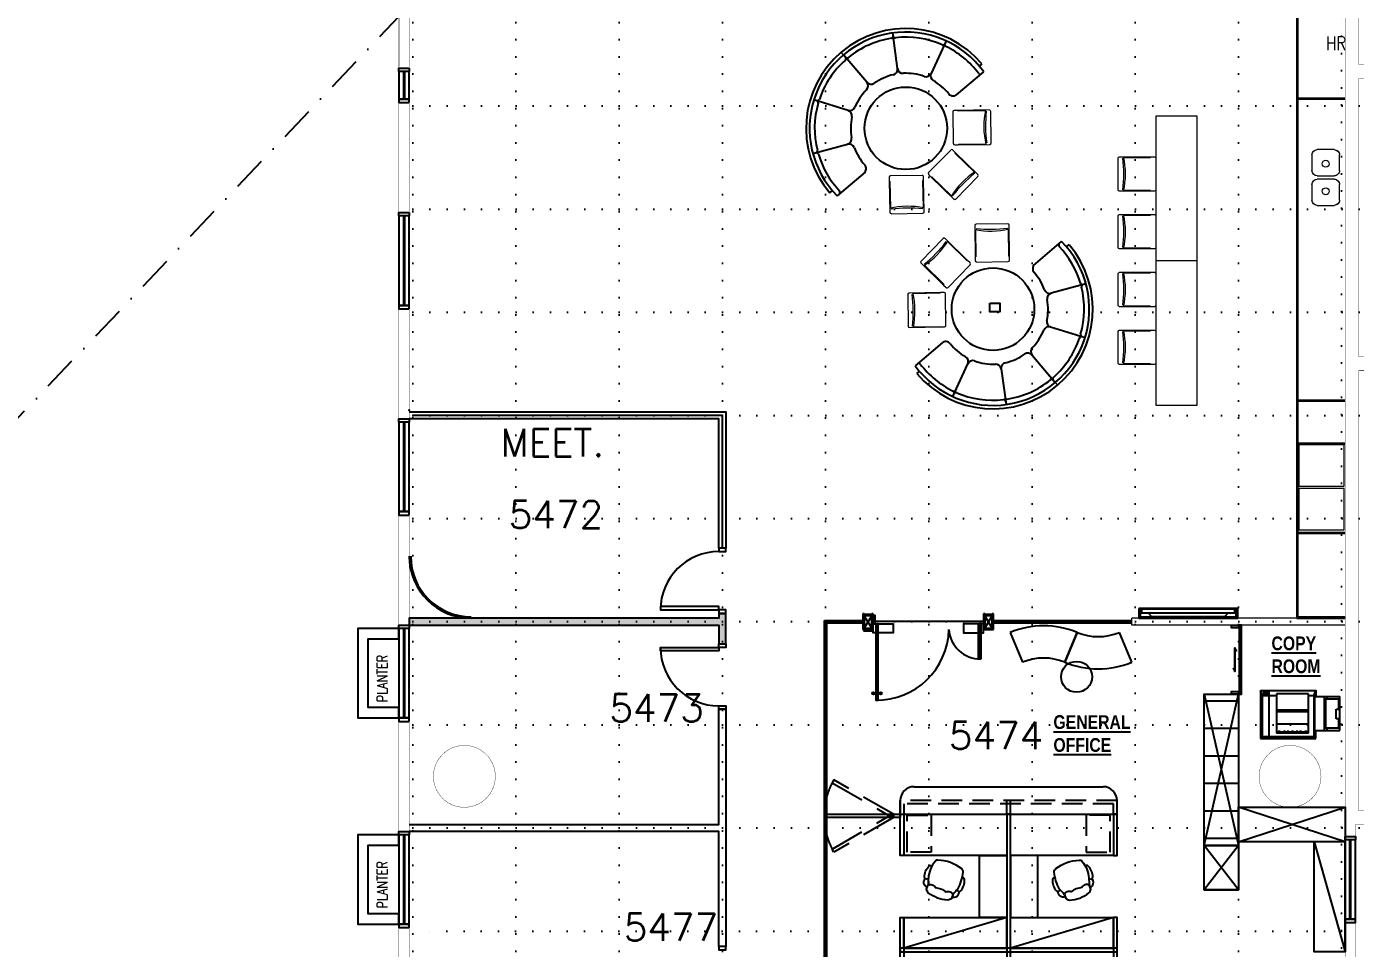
# Model space of a CAD drawing. Extents: x -68523 to 336700, y -113452 to 119396.
# Drawn here: x 83638 to 102950, y 4298 to 17704 of the extents above; entities that cross this region are included whole.
import ezdxf

# ---------------------------------------------------------------- set-up
doc = ezdxf.new("R2010")
doc.units = 0
doc.header["$LTSCALE"] = 1000
doc.header["$MEASUREMENT"] = 0
for name, pattern in [('DASHEDX2', [1.5, 1, -0.5]), ('S3144a$0$DASHDOT', [1, 0.5, -0.25, 0, -0.25]), ('S3144a$0$DOT', [0.25, 0, -0.25])]:
    doc.linetypes.add(name, pattern=pattern)
doc.layers.get('0').update_dxf_attribs({"linetype": 'CONTINUOUS'})
for name, color, linetype in [('DOOR', 10, 'CONTINUOUS'), ('I-DOOR', 2, 'CONTINUOUS'), ('I-FURN', 2, 'CONTINUOUS'), ('I-PLAN-TEXT', 7, 'CONTINUOUS'), ('I-WALL', 3, 'CONTINUOUS'), ('S3144a$0$11', 14, 'CONTINUOUS'), ('S3144a$0$17', 14, 'CONTINUOUS'), ('S3144a$0$20', 7, 'CONTINUOUS'), ('S3144a$0$23', 7, 'CONTINUOUS'), ('S3144a$0$4', 7, 'CONTINUOUS'), ('S3144a$0$48', 2, 'CONTINUOUS'), ('S3144a$0$56', 7, 'CONTINUOUS'), ('S3144a$0$6', 7, 'CONTINUOUS'), ('S3144a$0$fintiure', 1, 'CONTINUOUS'), ('S3144a$0$IC - INT WD (NEW)', 1, 'CONTINUOUS'), ('S3144a$0$ROOM-NO', 4, 'CONTINUOUS')]:
    doc.layers.add(name, color=color, linetype=linetype)
doc.layers.add('S3144a$0$LP - Loose Furniture', color=1, linetype='CONTINUOUS', lineweight=9)
doc.styles.add('Arial Narrow', font='ARIALN.TTF')
doc.styles.add('S3144a$0$STANDARD', font='SIMPLEX')

# ---------------------------------------------------------------- blocks, each defined once
blk = doc.blocks.new('S3144a$0$dfgd')
at = {"color": 1, "ltscale": 1000}
for p, q in [((996801, 606029), (997052, 606502)), ((997147, 606456), (997170, 606501)), ((995984, 604493), (995742, 604037)), ((995809, 603940), (995832, 603984))]:
    blk.add_line(p, q, dxfattribs=at)
at = {"color": 8, "ltscale": 1000}
for p, q in [((997607, 606063), (997189, 605748)), ((997363, 605289), (997885, 605330)), ((997263, 604809), (997725, 604563)), ((996416, 603822), (996443, 604345)), ((996921, 604458), (997179, 604002))]:
    blk.add_line(p, q, dxfattribs=at)
at = {"color": 1, "ltscale": 1000}
blk.add_circle((996489, 605220), 600, dxfattribs=at)
for centre, radius, start, end in [((996489, 605220), 1400, 237.7225, 66.2775), ((996489, 605220), 1450, 242, 62), ((997059, 606450), 30, 152, 245.1485), ((996489, 605220), 1325, 38.2686, 65.1485), ((996881, 606009), 80, 152, 243.5902), ((997553, 606060), 30, 218.2686, 307), ((997589, 606012), 30, 127, 215.7314), ((996489, 605220), 800, 42.2159, 63.5902), ((996489, 605220), 1325, 5.7686, 35.7314), ((997141, 605812), 80, 222.2159, 307), ((997237, 605684), 80, 127, 211.7841), ((996489, 605220), 800, 9.7159, 31.7841), ((997357, 605369), 80, 189.7159, 274.5), ((997369, 605209), 80, 94.5, 179.2841), ((996489, 605220), 1325, 333.2686, 3.2314), ((997837, 605357), 30, 185.7686, 274.5), ((997842, 605297), 30, 94.5, 183.2314), ((996489, 605220), 800, 337.2159, 359.2841), ((997301, 604880), 80, 157.2159, 242), ((996489, 605220), 800, 304.7159, 326.7841), ((997225, 604738), 80, 62, 146.7841), ((996055, 604455), 80, 60.4098, 152), ((996489, 605220), 800, 240.4098, 261.7841), ((996489, 605220), 800, 272.2159, 294.2841), ((996851, 604418), 80, 29.5, 114.2841), ((996990, 604497), 80, 124.7159, 209.5), ((996489, 605220), 1325, 300.7686, 330.7314), ((997671, 604558), 30, 62, 150.7314), ((997699, 604611), 30, 153.2686, 242), ((996364, 604349), 80, 357, 81.7841), ((996523, 604341), 80, 92.2159, 177), ((995788, 604061), 30, 58.8515, 152), ((996489, 605220), 1325, 238.8515, 265.7314), ((996489, 605220), 1325, 268.2686, 298.2314), ((997130, 604027), 30, 29.5, 118.2314), ((997182, 604056), 30, 120.7686, 209.5), ((996388, 603869), 30, 357, 85.7314), ((996448, 603866), 30, 88.2686, 177)]:
    blk.add_arc(centre, radius, start, end, dxfattribs=at)
blk = doc.blocks.new('S3144a$0$sfsd')
at = {"color": 1}
for p, q in [((999432, 604667), (999007, 604491)), ((999634, 604232), (999458, 604656)), ((999623, 604233), (999471, 604598)), ((998996, 604464), (999172, 604041)), ((999028, 604414), (999179, 604049)), ((998638, 604121), (998462, 603696)), ((999087, 603956), (998664, 604132)), ((999079, 603949), (998714, 604100)), ((999218, 603982), (999643, 604159)), ((999632, 604236), (999623, 604233)), ((999654, 604185), (999634, 604232)), ((998970, 603486), (999146, 603910)), ((999079, 603949), (999083, 603958)), ((999135, 603937), (999087, 603956)), ((999179, 604049), (999170, 604045)), ((999172, 604041), (999192, 603993)), ((998472, 603670), (998896, 603494)), ((998530, 603657), (998896, 603505)), ((998896, 603375), (998472, 603199)), ((998896, 603364), (998530, 603212)), ((998896, 603505), (998892, 603496)), ((998896, 603364), (998892, 603373)), ((998896, 603494), (998944, 603475)), ((998944, 603395), (998896, 603375)), ((999146, 602959), (998970, 603384)), ((998462, 603173), (998638, 602748)), ((998664, 602737), (999087, 602913)), ((998714, 602769), (999079, 602920)), ((999079, 602920), (999083, 602911)), ((999087, 602913), (999135, 602933))]:
    blk.add_line(p, q, dxfattribs=at)
for centre, radius, start, end in [((999015, 604472), 20, 112.5, 202.5), ((998818, 605549), 1154, 279.9874, 305.0126), ((998482, 606356), 2002, 285.9152, 299.0848), ((999440, 604648), 20, 22.5, 112.5), ((997579, 604310), 1154, 324.9874, 350.0126), ((998656, 604113), 20, 67.5, 157.5), ((999635, 604177), 20, 292.5, 22.5), ((996772, 604643), 2002, 330.9152, 344.0848), ((999127, 603918), 20, 337.5, 67.5), ((999210, 604001), 20, 202.5, 292.5), ((998480, 603688), 20, 157.5, 247.5), ((998951, 603493), 20, 247.5, 337.5), ((998951, 603376), 20, 22.5, 112.5), ((998480, 603181), 20, 112.5, 202.5), ((996773, 602223), 2002, 15.9152, 29.0848), ((997579, 602559), 1154, 9.9874, 35.0126), ((999127, 602951), 20, 292.5, 22.5), ((998656, 602756), 20, 202.5, 292.5)]:
    blk.add_arc(centre, radius, start, end, dxfattribs=at)
at = {"layer": 'S3144a$0$IC - INT WD (NEW)', "color": 1}
blk.add_blockref('S3144a$0$dfgd', (3204, -1786), dxfattribs=at)
blk = doc.blocks.new('S3144a$0$dssf')
at = {"color": 1}
for p, q in [((1003148, 643924), (1003148, 643464)), ((1003220, 643944), (1003168, 643944)), ((1003678, 643944), (1003220, 643944)), ((1003224, 643934), (1003224, 643944)), ((1003620, 643934), (1003224, 643934)), ((1003698, 643464), (1003698, 643924)), ((1003168, 643444), (1003220, 643444)), ((1003220, 643444), (1003678, 643444)), ((1003224, 643454), (1003620, 643454)), ((1003224, 643454), (1003224, 643444))]:
    blk.add_line(p, q, dxfattribs=at)
for centre, radius, start, end in [((1003168, 643924), 20, 90, 180), ((1004749, 643694), 1154, 167.4874, 192.5126), ((1005622, 643695), 2002, 173.4152, 186.5848), ((1003678, 643924), 20, 360, 90), ((1003168, 643464), 20, 180, 270), ((1003678, 643464), 20, 270, 360)]:
    blk.add_arc(centre, radius, start, end, dxfattribs=at)
blk = doc.blocks.new('SDBGASGASDFGSD')
at = {"layer": 'DOOR', "color": 0, "linetype": 'ByBlock', "ltscale": 50}
for points in [[(2567827, 20321), (2567792, 20321), (2567792, 19316), (2567827, 19316)], [(2567837, 20321), (2567937, 20321), (2567937, 20281), (2567837, 20281)], [(2567837, 19356), (2567937, 19356), (2567937, 19316), (2567837, 19316)]]:
    blk.add_lwpolyline(points, close=True, dxfattribs=at)
for points in [[(2567862, 19698), (2567887, 19645), (2567887, 19993)], [(2567911, 19940), (2567887, 19993), (2567887, 19645)]]:
    blk.add_lwpolyline(points, dxfattribs=at)

msp = doc.modelspace()

# ---------------------------------------------------------------- hatches: boundary and pattern name
at = {"layer": 'S3144a$0$17', "linetype": 'Continuous'}
msp.add_hatch(color=14, dxfattribs=at).paths.add_polyline_path([(93800, 9169.6), (93700, 9169.6), (93699.9, 9100.1), (89200, 9100.1), (89200, 9000.1), (93700, 9000.1), (93700, 8725.1), (93800, 8725.1)])

# ---------------------------------------------------------------- linework, layer by layer
at = {"color": 3, "lineweight": 5}
for p, q in [((102800, 9100.1), (99700, 9100.1)), ((102800, 9000.1), (99700, 9000.1))]:
    msp.add_line(p, q, dxfattribs=at)
at = {"color": 0, "linetype": 'ByBlock', "ltscale": 50}
for p, q in [((101239, 9240.1), (99800, 9240.1)), ((97933.7, 8894.3), (98113.7, 8460.4)), ((98724.7, 8460.6), (98904.3, 8894.6)), ((98904.3, 8894.6), (98724.7, 8460.6)), ((99700, 8459), (99520.1, 8892.9)), ((100750, 5795), (101250, 7995)), ((100750, 7995), (101250, 5795)), ((101598.4, 7972.2), (101572.5, 8050)), ((101572.5, 8050), (101572.5, 7350)), ((101802.1, 7972.2), (101598.4, 7972.2)), ((101598.4, 7375.9), (101598.4, 7972.2)), ((101604.6, 8034.3), (101684.2, 8034.3)), ((101604.6, 8022.9), (101684.2, 8022.9)), ((101604.6, 8013.3), (101684.2, 8013.3)), ((101604.6, 7985.2), (101604.6, 7998.1)), ((101604.6, 7998.1), (101684.2, 7998.1)), ((101684.2, 7985.2), (101604.6, 7985.2)), ((101684.2, 7998.1), (101684.2, 7985.2)), ((101698.4, 7350), (101698.4, 8050)), ((102268.8, 7998.1), (101802.1, 7998.1)), ((101802.1, 7998.1), (101802.1, 7427.8)), ((102268.8, 7427.8), (102268.8, 7998.1)), ((102346.6, 7972.2), (102268.8, 7972.2)), ((102346.6, 7972.2), (102372.5, 8050)), ((102346.6, 7972.2), (102346.6, 7375.9)), ((102359.5, 7466.7), (102359.5, 7959.3)), ((102359.5, 7959.3), (102722.5, 7959.3)), ((102502.1, 7466.7), (102502.1, 7959.3)), ((102709.5, 7920.4), (102515.1, 7920.4)), ((102515.1, 7920.4), (102515.1, 7505.6)), ((102541, 7920.4), (102541, 7959.3)), ((102709.5, 7777.8), (102709.5, 7920.4)), ((102722.5, 7466.7), (102722.5, 7959.3)), ((102268.8, 7764.8), (101802.1, 7764.8)), ((102268.8, 7738.9), (101802.1, 7738.9)), ((102670.6, 7635.2), (102670.6, 7777.8)), ((102670.6, 7777.8), (102709.5, 7777.8)), ((102268.8, 7557.4), (101802.1, 7557.4)), ((102709.5, 7635.2), (102670.6, 7635.2)), ((102709.5, 7505.6), (102709.5, 7635.2)), ((101598.4, 7375.9), (101572.5, 7350)), ((101572.5, 7350), (102372.5, 7350)), ((102346.6, 7375.9), (101598.4, 7375.9)), ((102268.8, 7440.7), (101802.1, 7440.7)), ((102268.8, 7427.8), (101802.1, 7427.8)), ((101828.1, 7453.7), (101828.1, 7440.7)), ((101854, 7453.7), (101828.1, 7453.7)), ((101854, 7440.7), (101854, 7453.7)), ((101905.8, 7453.7), (101905.8, 7440.7)), ((101931.8, 7453.7), (101905.8, 7453.7)), ((101931.8, 7440.7), (101931.8, 7453.7)), ((101957.7, 7453.7), (101957.7, 7440.7)), ((101983.6, 7453.7), (101957.7, 7453.7)), ((101983.6, 7440.7), (101983.6, 7453.7)), ((102022.5, 7453.7), (102022.5, 7440.7)), ((102048.4, 7453.7), (102022.5, 7453.7)), ((102048.4, 7440.7), (102048.4, 7453.7)), ((102087.3, 7453.7), (102087.3, 7440.7)), ((102113.2, 7453.7), (102087.3, 7453.7)), ((102113.2, 7440.7), (102113.2, 7453.7)), ((102139.2, 7453.7), (102139.2, 7440.7)), ((102165.1, 7453.7), (102139.2, 7453.7)), ((102165.1, 7440.7), (102165.1, 7453.7)), ((102242.9, 7453.7), (102216.9, 7453.7)), ((102216.9, 7453.7), (102216.9, 7440.7)), ((102242.9, 7440.7), (102242.9, 7453.7)), ((102346.6, 7375.9), (102372.5, 7350)), ((102359.5, 7466.7), (102722.5, 7466.7)), ((102372.5, 7350), (102372.5, 7466.7)), ((102515.1, 7505.6), (102709.5, 7505.6)), ((102541, 7466.7), (102541, 7505.6)), ((96535, 6650), (99285, 6650)), ((96335, 6250), (96335, 6450)), ((99485, 6250), (99485, 6450)), ((96335, 6250), (99485, 6250))]:
    msp.add_line(p, q, dxfattribs=at)
at = {"color": 8}
msp.add_line((102100.2, 9100.1), (102800, 9100.1), dxfattribs=at)
at = {"color": 8, "linetype": 'ByBlock', "ltscale": 50}
for p, q in [((101250, 7895), (100750, 7895)), ((101250, 7495), (100750, 7495)), ((101250, 7095), (100750, 7095)), ((101250, 6695), (100750, 6695)), ((101250, 6295), (100750, 6295)), ((101250, 5895), (100750, 5895))]:
    msp.add_line(p, q, dxfattribs=at)
at = {"color": 3, "lineweight": 5}
msp.add_lwpolyline([(99700, 9000.1), (99700, 9100.1)], dxfattribs=at)
at = {"color": 0, "linetype": 'ByBlock', "ltscale": 50}
for points in [[(99800, 9240.1), (99800, 9100.1), (101239, 9100.1), (101239, 9240.1)], [(99820, 9240.1), (99820, 9120.1), (101219, 9120.1), (101219, 9240.1)], [(101572.5, 8050), (102372.5, 8050), (102372.5, 7959.3)], [(101250, 5850), (101250, 6350), (102800, 6350), (102800, 5850), (101250, 6350), (101250, 5850), (102800, 6350), (102800, 5850), (101250, 5850)], [(101250, 5150), (100750, 5150), (100750, 5795), (101250, 5795), (100750, 5150), (101250, 5150), (100750, 5795), (101250, 5795), (101250, 5150)], [(102800, 5850), (102800, 4250), (102350, 4250), (102350, 5850), (102800, 4250), (102800, 5850), (102350, 5850)], [(97885, 5650), (96385, 5650)], [(99435, 5650), (97935, 5650)], [(97885, 4300), (96385, 4300), (96385, 4750), (97885, 4750), (96385, 4300), (97885, 4300), (97885, 4750)], [(99435, 4300), (97935, 4300), (97935, 4750), (99435, 4750), (97935, 4300), (99435, 4300), (99435, 4750)]]:
    msp.add_lwpolyline(points, dxfattribs=at)
at = {"color": 1, "linetype": 'ByBlock', "ltscale": 50}
for points in [[(101199, 9180.1), (101199, 9230.1), (99840, 9230.1), (99840, 9180.1)], [(101099, 9180.1), (101049, 9120.1), (99990, 9120.1), (99940, 9180.1)]]:
    msp.add_lwpolyline(points, close=True, dxfattribs=at)
at = {"color": 0, "linetype": 'ByBlock', "ltscale": 50}
for points in [[(97906.2, 9057.6), (97786.2, 9057.6), (97786.2, 9062.6), (97906.2, 9062.6)], [(97906.2, 9037.6), (97786.2, 9037.6), (97786.2, 9042.6), (97906.2, 9042.6)], [(98076.2, 9057.6), (97956.2, 9057.6), (97956.2, 9062.6), (98076.2, 9062.6)], [(98076.2, 9037.6), (97956.2, 9037.6), (97956.2, 9042.6), (98076.2, 9042.6)], [(98246.2, 9057.6), (98126.2, 9057.6), (98126.2, 9062.6), (98246.2, 9062.6)], [(98246.2, 9037.6), (98126.2, 9037.6), (98126.2, 9042.6), (98246.2, 9042.6)], [(98416.2, 9057.6), (98296.2, 9057.6), (98296.2, 9062.6), (98416.2, 9062.6)], [(98416.2, 9037.6), (98296.2, 9037.6), (98296.2, 9042.6), (98416.2, 9042.6)], [(98586.2, 9057.6), (98466.2, 9057.6), (98466.2, 9062.6), (98586.2, 9062.6)], [(98586.2, 9037.6), (98466.2, 9037.6), (98466.2, 9042.6), (98586.2, 9042.6)], [(98706.2, 9057.6), (98636.2, 9057.6), (98636.2, 9062.6), (98706.2, 9062.6)], [(98706.2, 9037.6), (98636.2, 9037.6), (98636.2, 9042.6), (98706.2, 9042.6)], [(98781.2, 9057.6), (98711.2, 9057.6), (98711.2, 9062.6), (98781.2, 9062.6)], [(98781.2, 9037.6), (98711.2, 9037.6), (98711.2, 9042.6), (98781.2, 9042.6)], [(98931.2, 9057.6), (98861.2, 9057.6), (98861.2, 9062.6), (98931.2, 9062.6)], [(98931.2, 9037.6), (98861.2, 9037.6), (98861.2, 9042.6), (98931.2, 9042.6)], [(99006.2, 9057.6), (98936.2, 9057.6), (98936.2, 9062.6), (99006.2, 9062.6)], [(99006.2, 9037.6), (98936.2, 9037.6), (98936.2, 9042.6), (99006.2, 9042.6)], [(99081.2, 9057.6), (99011.2, 9057.6), (99011.2, 9062.6), (99081.2, 9062.6)], [(99081.2, 9037.6), (99011.2, 9037.6), (99011.2, 9042.6), (99081.2, 9042.6)], [(99156.2, 9057.6), (99086.2, 9057.6), (99086.2, 9062.6), (99156.2, 9062.6)], [(99156.2, 9037.6), (99086.2, 9037.6), (99086.2, 9042.6), (99156.2, 9042.6)], [(99231.2, 9057.6), (99161.2, 9057.6), (99161.2, 9062.6), (99231.2, 9062.6)], [(99231.2, 9037.6), (99161.2, 9037.6), (99161.2, 9042.6), (99231.2, 9042.6)], [(99306.2, 9057.6), (99236.2, 9057.6), (99236.2, 9062.6), (99306.2, 9062.6)], [(99306.2, 9037.6), (99236.2, 9037.6), (99236.2, 9042.6), (99306.2, 9042.6)], [(99381.2, 9057.6), (99311.2, 9057.6), (99311.2, 9062.6), (99381.2, 9062.6)], [(99381.2, 9037.6), (99311.2, 9037.6), (99311.2, 9042.6), (99381.2, 9042.6)], [(99456.2, 9057.6), (99386.2, 9057.6), (99386.2, 9062.6), (99456.2, 9062.6)], [(99456.2, 9037.6), (99386.2, 9037.6), (99386.2, 9042.6), (99456.2, 9042.6)], [(99531.2, 9057.6), (99461.2, 9057.6), (99461.2, 9062.6), (99531.2, 9062.6)], [(99531.2, 9037.6), (99461.2, 9037.6), (99461.2, 9042.6), (99531.2, 9042.6)], [(99606.2, 9057.6), (99536.2, 9057.6), (99536.2, 9062.6), (99606.2, 9062.6)], [(99606.2, 9037.6), (99536.2, 9037.6), (99536.2, 9042.6), (99606.2, 9042.6)], [(101250, 7995), (101250, 5795), (100750, 5795), (100750, 7995)], [(95235, 6250), (96335, 6250), (96335, 6200), (95235, 6200)], [(95235, 6250), (96235, 6250), (96235, 6200), (95235, 6200)], [(96385, 6250), (96385, 5650), (96335, 5650), (96335, 6250)], [(97935, 2150), (97935, 6250), (97885, 6250), (97885, 2150)], [(99435, 6250), (99435, 5650), (99485, 5650), (99485, 6250)], [(97885, 4750), (97485, 4750), (97485, 5650), (97885, 5650)], [(97935, 4750), (98335, 4750), (98335, 5650), (97935, 5650)], [(96385, 4750), (96385, 3500), (96335, 3500), (96335, 4750)], [(99435, 4750), (99435, 3500), (99485, 3500), (99485, 4750)], [(96335, 4250), (99485, 4250), (99485, 4300), (96335, 4300)]]:
    msp.add_lwpolyline(points, close=True, dxfattribs=at)
at = {"color": 1, "linetype": 'DASHEDX2', "ltscale": 0.5}
for points in [[(96235, 6250), (95369, 6750), (95344, 6706.7), (96210, 6206.7)], [(96235, 6200), (95369, 5700), (95344, 5743.3), (96210, 6243.3)]]:
    msp.add_lwpolyline(points, close=True, dxfattribs=at)
at = {"color": 8, "linetype": 'DASHEDX2', "ltscale": 0.3}
for points in [[(99485, 6250), (99485, 6450), (96335, 6450), (96335, 6250)], [(99435, 6250), (99435, 6400), (96385, 6400), (96385, 6250)], [(97885, 6250), (97885, 6450)], [(97935, 6250), (97935, 6450)]]:
    msp.add_lwpolyline(points, dxfattribs=at)
for points in [[(96785, 5700), (96435, 5700), (96435, 6235), (96785, 6235)], [(99035, 5700), (99385, 5700), (99385, 6235), (99035, 6235)]]:
    msp.add_lwpolyline(points, close=True, dxfattribs=at)
at = {"color": 0, "linetype": 'ByBlock', "ltscale": 50}
for points in [[(96743.7, 5322.6, -0.7443455), (96686.6, 5334.4, -0.2091753), (96755.4, 5496.2, -0.6896377), (96791.6, 5488.4, -0.6896377)], [(97098.9, 5079.1, -0.0807304), (97170, 5160.2, 0.0951634), (97250, 5405.7, 0.1868374), (97225.7, 5459.6, 0.1546291), (96882.5, 5581, 0.4274247), (96845.1, 5565.1, 0.165672), (96743.7, 5322.6, -0.020853), (96736.1, 5215, -3.7945067)], [(98721.1, 5079.1, 0.0807304), (98650, 5160.2, -0.0951634), (98570, 5405.7, -0.1868374), (98594.3, 5459.6, -0.1546291), (98937.5, 5581, -0.4274247), (98974.9, 5565.1, -0.165672), (99076.3, 5322.6, 0.020853), (99083.9, 5215, 3.7945067)], [(99076.3, 5322.6, 0.7443455), (99133.4, 5334.4, 0.2091753), (99064.6, 5496.2, 0.6896377), (99028.4, 5488.4, 0.6896377)], [(96726.6, 5186.9, -0.5345668), (96698.6, 5312.7, 0.6083558)], [(97162.4, 5153.8, 0.6359515), (97214.1, 5134.4, 0.2091753), (97267.3, 5302, 0.7342152), (97233.1, 5318)], [(98657.6, 5153.8, -0.6359515), (98605.9, 5134.4, -0.2091753), (98552.7, 5302, -0.7342152), (98586.9, 5318)], [(99093.4, 5186.9, 0.5345668), (99121.4, 5312.7, -0.6083558)], [(97087.6, 5048.6, 0.5345668), (97190.8, 5125.8, -0.6083558)], [(98732.4, 5048.6, -0.5345668), (98629.2, 5125.8, 0.6083558)]]:
    msp.add_lwpolyline(points, format="xyb", dxfattribs=at)
for points in [[(97098.9, 5079.1), (97077.3, 5023.1, -0.1175983), (97024.5, 4999.3, -0.1498732), (96742.6, 5105.4, -0.1213106), (96717.2, 5158.8), (96736.1, 5215, -0.4634581), (96844, 5184.6, -0.1328912), (97001.5, 5119.3, -0.4886093), (97098.9, 5079.1)], [(98721.1, 5079.1), (98742.7, 5023.1, 0.1175983), (98795.5, 4999.3, 0.1498732), (99077.4, 5105.4, 0.1213106), (99102.8, 5158.8), (99083.9, 5215, 0.4634581), (98976, 5184.6, 0.1328912), (98818.5, 5119.3, 0.4886093), (98721.1, 5079.1)]]:
    msp.add_lwpolyline(points, format="xyb", close=True, dxfattribs=at)
msp.add_circle((98897.6, 8247.6), 225, dxfattribs=at)
for centre, radius, start, end in [((98419.4, 7709.7), 1280.3, 67.74383, 112.29486), ((99214.3, 9630.3), 798.3, 247.15138, 292.52276), ((98419.4, 7723), 798.3, 67.5163, 112.52276), ((99214.3, 9643.6), 1280.3, 247.5163, 292.29486), ((96535, 6450), 200, 90, 180), ((99285, 6450), 200, 0, 90)]:
    msp.add_arc(centre, radius, start, end, dxfattribs=at)
at = {"color": 1, "linetype": 'DASHEDX2', "ltscale": 0.5}
for centre, start, end in [((96188.3, 6262.5), 149.2488, 180.7512), ((96188.3, 6187.5), 179.2488, 210.7512)]:
    msp.add_arc(centre, 953.4, start, end, dxfattribs=at)
at = {"layer": 'I-DOOR', "color": 1, "ltscale": 50}
for p, q in [((95958.8, 8013.6), (95990, 8013.6)), ((95958.8, 8001.6), (95990, 8001.6)), ((96036.2, 8013.6), (96005, 8013.6)), ((96036.2, 8001.6), (96005, 8001.6))]:
    msp.add_line(p, q, dxfattribs=at)
at = {"layer": 'I-DOOR', "color": 8, "ltscale": 50}
for points in [[(95942.5, 9017.6), (96232.5, 9017.6), (96232.5, 8887.6), (95942.5, 8887.6)], [(97542.5, 9017.6), (97252.5, 9017.6), (97252.5, 8887.6), (97542.5, 8887.6)]]:
    msp.add_lwpolyline(points, close=True, dxfattribs=at)
at = {"layer": 'I-DOOR', "color": 2, "ltscale": 50}
for points in [[(96015, 9007.6), (95980, 9007.6), (95980, 7907.6), (96015, 7907.6)], [(97470, 9007.6), (97505, 9007.6), (97505, 8507.6), (97470, 8507.6)]]:
    msp.add_lwpolyline(points, close=True, dxfattribs=at)
at = {"layer": 'I-DOOR', "color": 1, "ltscale": 50}
for points in [[(95990, 9007.6), (95990, 7907.6)], [(96005, 9007.6), (96005, 7907.6)], [(97480, 9007.6), (97480, 8507.6)], [(97495, 9007.6), (97495, 8507.6)]]:
    msp.add_lwpolyline(points, dxfattribs=at)
at = {"layer": 'I-DOOR'}
for centre in [(95997.5, 8952.6), (97487.5, 8952.6)]:
    msp.add_circle(centre, 6, dxfattribs=at)
at = {"layer": 'I-DOOR', "color": 2, "ltscale": 50}
for centre in [(95944, 8007.6), (96051, 8007.6)]:
    msp.add_circle(centre, 16, dxfattribs=at)
for centre, radius, start, end in [((95988.8, 8961.6), 1054.1, 269.52438, 358.5568), ((97496.2, 8962), 454.6, 183.40109, 271.103)]:
    msp.add_arc(centre, radius, start, end, dxfattribs=at)
at = {"layer": 'I-FURN', "color": 1, "ltscale": 50}
for points in [[(97901.2, 9062.6), (97791.2, 9062.6), (97791.2, 9067.6), (97901.2, 9067.6)], [(98071.2, 9062.6), (97961.2, 9062.6), (97961.2, 9067.6), (98071.2, 9067.6)], [(98241.2, 9062.6), (98131.2, 9062.6), (98131.2, 9067.6), (98241.2, 9067.6)], [(98411.2, 9062.6), (98301.2, 9062.6), (98301.2, 9067.6), (98411.2, 9067.6)], [(98581.2, 9062.6), (98471.2, 9062.6), (98471.2, 9067.6), (98581.2, 9067.6)], [(98701.2, 9062.6), (98641.2, 9062.6), (98641.2, 9067.6), (98701.2, 9067.6)], [(98776.2, 9062.6), (98716.2, 9062.6), (98716.2, 9067.6), (98776.2, 9067.6)], [(98926.2, 9062.6), (98866.2, 9062.6), (98866.2, 9067.6), (98926.2, 9067.6)], [(99001.2, 9062.6), (98941.2, 9062.6), (98941.2, 9067.6), (99001.2, 9067.6)], [(99076.2, 9062.6), (99016.2, 9062.6), (99016.2, 9067.6), (99076.2, 9067.6)], [(99151.2, 9062.6), (99091.2, 9062.6), (99091.2, 9067.6), (99151.2, 9067.6)], [(99226.2, 9062.6), (99166.2, 9062.6), (99166.2, 9067.6), (99226.2, 9067.6)], [(99301.2, 9062.6), (99241.2, 9062.6), (99241.2, 9067.6), (99301.2, 9067.6)], [(99376.2, 9062.6), (99316.2, 9062.6), (99316.2, 9067.6), (99376.2, 9067.6)], [(99451.2, 9062.6), (99391.2, 9062.6), (99391.2, 9067.6), (99451.2, 9067.6)], [(99526.2, 9062.6), (99466.2, 9062.6), (99466.2, 9067.6), (99526.2, 9067.6)], [(99601.2, 9062.6), (99541.2, 9062.6), (99541.2, 9067.6), (99601.2, 9067.6)]]:
    msp.add_lwpolyline(points, close=True, dxfattribs=at)
at = {"layer": 'I-WALL', "ltscale": 50}
for p, q in [((95812.5, 9165.1), (95792.5, 9165.1)), ((95792.5, 9165.1), (95792.5, 8935.1)), ((95812.5, 9165.1), (95812.5, 9155.1)), ((95922.5, 9155.1), (95812.5, 9155.1)), ((95922.5, 9135.1), (95812.5, 9135.1)), ((95812.5, 9135.1), (95812.5, 8955.1)), ((95942.5, 9165.1), (95922.5, 9165.1)), ((95922.5, 9155.1), (95922.5, 9165.1)), ((95922.5, 8955.1), (95922.5, 9135.1)), ((95942.5, 8935.1), (95942.5, 9165.1)), ((97562.5, 9165.1), (97542.5, 9165.1)), ((97542.5, 9165.1), (97542.5, 8935.1)), ((97562.5, 9165.1), (97562.5, 9155.1)), ((97672.5, 9155.1), (97562.5, 9155.1)), ((97672.5, 9135.1), (97562.5, 9135.1)), ((97562.5, 9135.1), (97562.5, 8955.1)), ((97692.5, 9165.1), (97672.5, 9165.1)), ((97672.5, 9155.1), (97672.5, 9165.1)), ((97672.5, 8955.1), (97672.5, 9135.1)), ((97692.5, 8935.1), (97692.5, 9165.1)), ((95232.5, -950.1), (95232.5, 9067.6)), ((95232.5, 9067.6), (95792.5, 9067.6)), ((95267.5, -950.1), (95267.5, 9032.6)), ((95267.5, 9032.6), (95792.5, 9032.6)), ((95792.5, 8935.1), (95942.5, 8935.1)), ((95812.5, 8955.1), (95922.5, 8955.1)), ((97542.5, 8935.1), (97692.5, 8935.1)), ((97562.5, 8955.1), (97672.5, 8955.1)), ((97692.5, 9067.6), (99700, 9067.6)), ((97692.5, 9032.6), (99700, 9032.6))]:
    msp.add_line(p, q, dxfattribs=at)
at = {"layer": 'I-WALL', "color": 5, "lineweight": 5, "ltscale": 50, "true_color": 0x1616e9}
for p, q in [((95242.5, -950.1), (95242.5, 9057.6)), ((95242.5, 9057.6), (95792.5, 9057.6)), ((95250, -950.1), (95250, 9050.1)), ((95250, 9050.1), (95792.5, 9050.1)), ((95257.5, -950.1), (95257.5, 9042.6)), ((95257.5, 9042.6), (95792.5, 9042.6)), ((97692.5, 9057.6), (99700, 9057.6)), ((97692.5, 9050.1), (99700, 9050.1)), ((97692.5, 9042.6), (99700, 9042.6))]:
    msp.add_line(p, q, dxfattribs=at)
at = {"layer": 'I-WALL', "color": 8, "ltscale": 50}
msp.add_line((97542.5, 9050.1), (95942.5, 9050.1), dxfattribs=at)
at = {"layer": 'I-WALL', "ltscale": 50}
for points in [[(95812.5, 8955.1), (95922.5, 9135.1)], [(95922.5, 8955.1), (95812.5, 9135.1)], [(97562.5, 8955.1), (97672.5, 9135.1)], [(97672.5, 8955.1), (97562.5, 9135.1)]]:
    msp.add_lwpolyline(points, dxfattribs=at)
at = {"layer": 'I-WALL', "color": 1, "ltscale": 50}
for points in [[(95942.5, 9030.1), (95942.5, 9145.1), (95967.5, 9145.1), (95967.5, 9030.1)], [(95810, 8935.1), (95925, 8935.1), (95925, 8910.1), (95810, 8910.1)]]:
    msp.add_lwpolyline(points, close=True, dxfattribs=at)
at = {"layer": 'S3144a$0$11', "color": 14, "linetype": 'Continuous', "const_width": 5}
msp.add_lwpolyline([(106600, 17999.9), (104700, 17999.9), (104700, 17149.9), (103000, 17149.9), (103000, 17999.9), (102800, 17999.9), (102800, 5925), (102950, 5925), (102950, 6099.9), (104300, 6099.9), (104300, 6299.9), (103000, 6299.9), (103000, 12699.9), (103800, 12699.9), (103800, 12899.9), (103000, 12899.9), (103000, 16949.9), (104900, 16949.9), (104900, 17799.9), (106400, 17799.9), (106400, 16949.9), (106600, 16949.9)], close=True, dxfattribs=at)
at = {"layer": 'S3144a$0$11', "color": 14, "linetype": 'Continuous'}
for points in [[(89050, 8949.9), (88450, 8949.9), (88450, 7649.9), (89050, 7649.9), (89050, 7799.9), (88600, 7799.9), (88600, 8799.9), (89050, 8799.9), (89050, 8949.9)], [(89050, 5949.9), (88450, 5949.9), (88450, 4649.9), (89050, 4649.9), (89050, 4799.9), (88600, 4799.9), (88600, 5799.9), (89050, 5799.9), (89050, 5949.9)]]:
    msp.add_lwpolyline(points, dxfattribs=at)
at = {"layer": 'S3144a$0$17', "color": 14, "linetype": 'Continuous'}
for points in [[(89200, 12100.1), (93700, 12100.1), (93700, 12100.1), (93800, 12100.1), (93800, 10119.6), (93700, 10119.6), (93700, 12000.1), (89200, 12000.1)], [(93750, 10119.6), (93750, 12047.5), (89250, 12047.5)], [(89200, 6100.1), (93700, 6100.1), (93700, 7775.1), (93800, 7775.1), (93800, 4325.1), (93700, 4325.1), (93700, 6000.1), (89200, 6000.1)]]:
    msp.add_lwpolyline(points, dxfattribs=at)
for points in [[(93700, 10119.6), (93700, 10069.6), (93800, 10069.6), (93800, 10119.6)], [(93800, 9169.6), (93700, 9169.6), (93699.9, 9100.1), (89200, 9100.1), (89200, 9000.1), (93700, 9000.1), (93700, 8725.1), (93800, 8725.1)], [(93700, 9219.6), (93700, 9269.6), (92850, 9269.6), (92850, 9219.6)], [(93700, 9219.6), (93700, 9169.6), (93800, 9169.6), (93800, 9219.6)], [(93700, 8675.1), (93700, 8725.1), (93800, 8725.1), (93800, 8675.1)], [(93700, 8675.1), (93700, 8625.1), (92850, 8625.1), (92850, 8675.1)], [(93700, 7775.1), (93700, 7825.1), (93800, 7825.1), (93800, 7775.1)], [(93700, 4325.1), (93700, 4275.1), (93800, 4275.1), (93800, 4325.1)]]:
    msp.add_lwpolyline(points, close=True, dxfattribs=at)
for centre, radius, start, end in [((93700, 9219.6), 850, 90, 180), ((90100, 10000.2), 900, 180, 269.99901), ((90100, 10000.2), 880, 180, 269.99901), ((93700, 8675.1), 850, 180, 270)]:
    msp.add_arc(centre, radius, start, end, dxfattribs=at)
at = {"layer": 'S3144a$0$20', "color": 14, "linetype": 'S3144a$0$DASHDOT'}
msp.add_line((55050.1, -17999.9), (89047.4, 17850.1), dxfattribs=at)
at = {"layer": 'S3144a$0$20', "color": 3, "linetype": 'Continuous', "const_width": 5}
for points in [[(89200.1, 18000.1), (89200, 17099.9), (89050, 17099.9), (89050.1, 17850.1), (88300, 17850.1), (88300, 18000.1)], [(89050, 14999.9), (89050, 16599.9), (89200, 16599.9), (89200, 14999.9)], [(89050, 11999.9), (89050, 13599.9), (89200, 13599.9), (89200, 11999.9)], [(89050, 8999.9), (89050, 10599.9), (89200, 10599.9), (89200, 8999.9)], [(89050, 5999.9), (89050, 7599.9), (89200, 7599.9), (89200, 5999.9)], [(102800, 2925), (102950, 2925), (102950, 4675), (102800, 4675)], [(89050, 2999.9), (89050, 4599.9), (89200, 4599.9), (89200, 2999.9)]]:
    msp.add_lwpolyline(points, close=True, dxfattribs=at)
at = {"layer": 'S3144a$0$20', "color": 8, "linetype": 'Continuous'}
msp.add_point((89200, 12125), dxfattribs=at)
at = {"layer": 'S3144a$0$23', "color": 10, "linetype": 'Continuous'}
for points in [[(89200, 17099.9), (89200, 17049.9), (89050, 17049.9), (89050, 17099.9)], [(89120, 16649.9), (89120, 17049.9), (89050, 17049.9), (89050, 16649.9)], [(89200, 16649.9), (89200, 17049.9), (89130, 17049.9), (89130, 16649.9)], [(89200, 16599.9), (89200, 16649.9), (89050, 16649.9), (89050, 16599.9)], [(89200, 14999.9), (89200, 14949.9), (89050, 14949.9), (89050, 14999.9)], [(89120, 13649.9), (89120, 14949.9), (89050, 14949.9), (89050, 13649.9)], [(89200, 13649.9), (89200, 14949.9), (89130, 14949.9), (89130, 13649.9)], [(89200, 13599.9), (89200, 13649.9), (89050, 13649.9), (89050, 13599.9)], [(89200, 11999.9), (89200, 11949.9), (89050, 11949.9), (89050, 11999.9)], [(89200, 11999.9), (89200, 11949.9), (89050, 11949.9), (89050, 11999.9)], [(89120, 10649.9), (89120, 11949.9), (89050, 11949.9), (89050, 10649.9)], [(89200, 10649.9), (89200, 11949.9), (89130, 11949.9), (89130, 10649.9)], [(89200, 10599.9), (89200, 10649.9), (89050, 10649.9), (89050, 10599.9)], [(89200, 8999.9), (89200, 8949.9), (89050, 8949.9), (89050, 8999.9)], [(89120, 7649.9), (89120, 8949.9), (89050, 8949.9), (89050, 7649.9)], [(89200, 7649.9), (89200, 8949.9), (89130, 8949.9), (89130, 7649.9)], [(89200, 7599.9), (89200, 7649.9), (89050, 7649.9), (89050, 7599.9)], [(89200, 5999.9), (89200, 5949.9), (89050, 5949.9), (89050, 5999.9)], [(89120, 4649.9), (89120, 5949.9), (89050, 5949.9), (89050, 4649.9)], [(89200, 4649.9), (89200, 5949.9), (89130, 5949.9), (89130, 4649.9)], [(102800, 5925), (102950, 5925), (102950, 5875), (102800, 5875)], [(102869.8, 5875), (102800, 5875), (102800, 4725), (102869.8, 4725)], [(102950, 5875), (102880.2, 5875), (102880.2, 4725), (102950, 4725)], [(89200, 4599.9), (89200, 4649.9), (89050, 4649.9), (89050, 4599.9)], [(102800, 4675), (102950, 4675), (102950, 4725), (102800, 4725)]]:
    msp.add_lwpolyline(points, close=True, dxfattribs=at)
at = {"layer": 'S3144a$0$4', "linetype": 'S3144a$0$DOT'}
for p, q in [((89250, -18250), (89250, 31550)), ((89250, -18250), (89250, 31550)), ((90750, -18250), (90750, 31550)), ((90750, -18250), (90750, 31550)), ((92250, -18250), (92250, 31550)), ((92250, -18250), (92250, 31550)), ((93750, -18250), (93750, 31550)), ((93750, -18250), (93750, 31550)), ((95250, -18250), (95250, 31550)), ((95250, -18250), (95250, 31550)), ((96750, -18250), (96750, 31550)), ((96750, -18250), (96750, 31550)), ((98250, -18250), (98250, 31550)), ((98250, -18250), (98250, 31550)), ((99750, -18250), (99750, 31550)), ((99750, -18250), (99750, 31550)), ((101250, -18250), (101250, 31550)), ((101250, -18250), (101250, 31550)), ((102750, -17950), (102750, 18050)), ((102750, -17950), (102750, 18050)), ((89250, 16550), (126750, 16550)), ((89250, 16550), (126750, 16550)), ((89250, 15050), (126750, 15050)), ((89250, 15050), (126750, 15050)), ((89250, 13550), (126750, 13550)), ((89250, 13550), (126750, 13550)), ((89250, 12047.5), (126750, 12047.5)), ((89250, 12047.5), (126750, 12047.5)), ((89250, 10550), (126750, 10550)), ((89250, 10550), (126750, 10550)), ((89250, 9050), (126750, 9050)), ((89250, 9050), (126750, 9050)), ((89250, 7550), (126750, 7550)), ((89250, 7550), (126750, 7550)), ((89250, 6050), (126750, 6050)), ((89250, 6050), (126750, 6050)), ((102750, 4550), (89250, 4550)), ((102750, 4550), (89250, 4550))]:
    msp.add_line(p, q, dxfattribs=at)
at = {"layer": 'S3144a$0$6', "color": 3, "linetype": 'Continuous', "const_width": 5}
for points in [[(90450, 6800, 1), (89550, 6800, 1)], [(102450, 6800, 1), (101550, 6800, 1)]]:
    msp.add_lwpolyline(points, format="xyb", close=True, dxfattribs=at)
at = {"layer": 'S3144a$0$fintiure', "color": 1}
msp.add_line((102120.2, 9100.1), (102800, 9100.1), dxfattribs=at)
at = {"layer": 'S3144a$0$IC - INT WD (NEW)', "color": 253}
msp.add_lwpolyline([(97636.7, 13683.2), (97782.5, 13683.2), (97782.5, 13553.7), (97636.7, 13553.7)], close=True, dxfattribs=at)
at = {"layer": 'S3144a$0$LP - Loose Furniture', "color": 1}
for p, q in [((95848.3, 16893.1), (95477.5, 17330.8)), ((102119.9, 16669.9), (102800, 16669.9)), ((102119.9, 16649.9), (102800, 16649.9)), ((102318, 15839.1), (102318, 15609.1)), ((102643, 15914.1), (102393, 15914.1)), ((102643, 15914.1), (102393, 15914.1)), ((102718, 15609.5), (102718, 15838.7)), ((102393, 15534.1), (102643, 15534.1)), ((102643, 15484.1), (102393, 15484.1)), ((102643, 15484.1), (102393, 15484.1)), ((102318, 15409.1), (102318, 15179.1)), ((102718, 15179.5), (102718, 15408.7)), ((102393, 15104.1), (102643, 15104.1)), ((102393, 15104.1), (102643, 15104.1)), ((100049.9, 14299.8), (100649.9, 14299.8)), ((98250.3, 12926.4), (98621.1, 12488.7)), ((102120.1, 12274.9), (102100.1, 12274.9)), ((102120.1, 12274.9), (102800, 12274.9)), ((102120.1, 12254.9), (102800, 12254.9)), ((102120.1, 11649.9), (102100.1, 11649.9)), ((102120.1, 11649.9), (102800, 11649.9)), ((102120.1, 11629.9), (102800, 11629.9)), ((102120.1, 10349.9), (102100.1, 10349.9)), ((102120.1, 10349.9), (102800, 10349.9)), ((102120.1, 10329.9), (102800, 10329.9))]:
    msp.add_line(p, q, dxfattribs=at)
for points in [[(102100.2, 9100.1), (102099.9, 17899.9), (102799.9, 17899.9)], [(102800, 9100.1), (102800.1, 9120.1), (102120.2, 9120.1), (102119.9, 17879.9), (102799.9, 17879.9)], [(100049.9, 12199.8), (100649.9, 12199.8), (100649.9, 16399.8), (100049.9, 16399.8), (100049.9, 12199.8)]]:
    msp.add_lwpolyline(points, dxfattribs=at)
for points in [[(102127.3, 11022), (102787.3, 11022), (102787.3, 11622), (102127.3, 11622)], [(102127.3, 10386.7), (102787.3, 10386.7), (102787.3, 10986.7), (102127.3, 10986.7)]]:
    msp.add_lwpolyline(points, close=True, dxfattribs=at)
for centre in [(102518, 15709.5), (102518, 15308.7)]:
    msp.add_circle(centre, 50, dxfattribs=at)
at = {"layer": 'S3144a$0$LP - Loose Furniture', "color": 1, "extrusion": (0, 0, -1)}
for centre, major_axis, start_param, end_param in [((102393, 15839.1), (53, 53), 3.9269908, 5.4977871), ((102393, 15839.1), (53, 53), 3.9269908, 5.4977871), ((102643, 15839.1), (-53, 53), 0.7853982, 2.3561945), ((102643, 15839.1), (-53, 53), 0.7853982, 2.3613585), ((102393, 15609.1), (-53, 53), 3.9269908, 5.4977871), ((102393, 15609.1), (-53, 53), 3.9269908, 5.4977871), ((102393, 15409.1), (53, 53), 3.9269908, 5.4977871), ((102643, 15609.1), (53, 53), 0.7802342, 2.3561945), ((102643, 15409.1), (-53, 53), 0.7853982, 2.3561945), ((102643, 15409.1), (-53, 53), 0.7853982, 2.3613585), ((102393, 15179.1), (-53, 53), 3.9269908, 5.4977871), ((102393, 15179.1), (-53, 53), 3.9269908, 5.4977871), ((102643, 15179.1), (53, 53), 0.7802342, 2.3561945), ((102643, 15179.1), (53, 53), 0.7853982, 2.3561945)]:
    msp.add_ellipse(centre, major_axis=major_axis, ratio=1, start_param=start_param, end_param=end_param, dxfattribs=at)

# ---------------------------------------------------------------- block references
at = {"layer": 'I-DOOR', "ltscale": 50, "rotation": 180}
msp.add_blockref('SDBGASGASDFGSD', (2669086.6, 28316.3), dxfattribs=at)
at = {"layer": 'S3144a$0$LP - Loose Furniture', "color": 1}
for p, rotation in [((1248485.1, 206631), 158.2686297450777), ((-1054386.5, -176811.5), 338.2686297450777)]:
    msp.add_blockref('S3144a$0$sfsd', p, dxfattribs=dict(at, rotation=rotation))
at = {"layer": 'S3144a$0$LP - Loose Furniture', "color": 1, "xscale": -1}
for p in [(1103198.2, -628133.8), (1103198.2, -628973.8), (1103198.2, -629813.8), (1103198.2, -630653.8)]:
    msp.add_blockref('S3144a$0$dssf', p, dxfattribs=at)

# ---------------------------------------------------------------- texts
at = {"layer": 'I-PLAN-TEXT', "color": 1, "linetype": 'Continuous', "char_height": 200, "attachment_point": 1, "style": 'Arial Narrow'}
for s, width, insert in [('{\\fArial Narrow|b1|i0|c0|p34;\\LCOPY\\PROOM}', 2191.43, (101730, 8834.6)), ('{\\fArial Narrow|b1|i0|c0|p34;\\LGENERAL \\POFFICE}', 1297.451, (98561.1, 7690))]:
    msp.add_mtext_dynamic_manual_height_columns(s, width=width, gutter_width=240, heights=[0], dxfattribs=dict(at, insert=insert))
at = {"layer": 'S3144a$0$48', "color": 2, "linetype": 'Continuous', "style": 'S3144a$0$STANDARD', "width": 0.8}
for p in [(88880.8, 7879.7), (88880.8, 4880.1)]:
    msp.add_text('PLANTER', height=150, rotation=90, dxfattribs=at).set_placement(p)
at = {"layer": 'S3144a$0$56', "color": 1, "linetype": 'Continuous', "style": 'S3144a$0$STANDARD', "width": 0.8}
msp.add_text('HR', height=200, dxfattribs=at).set_placement((102521.2, 17360.3))
at = {"layer": 'S3144a$0$ROOM-NO', "style": 'S3144a$0$STANDARD'}
for s, p in [('MEET.', (90522.6, 11453)), ('5472', (90645.3, 10407.2)), ('5473', (92107.8, 7594.6)), ('5474', (97042.6, 7195.3)), ('5477', (92316.4, 4406.9))]:
    msp.add_text(s, height=400, dxfattribs=at).set_placement(p)

doc.saveas('drawing.dxf')
